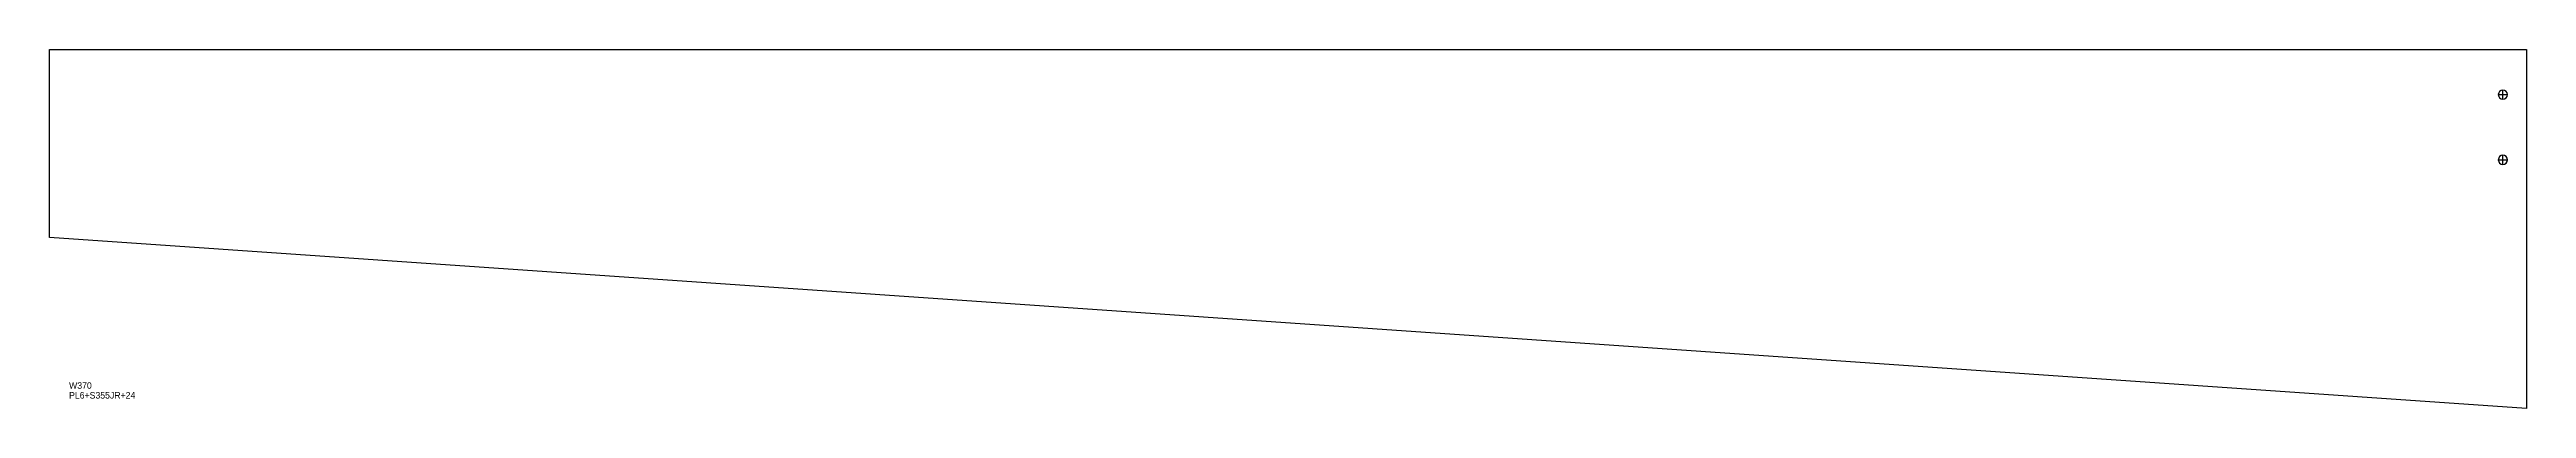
# Model space of a CAD drawing. Extents: x 0 to 3806, y 0 to 550.
import ezdxf

# ---------------------------------------------------------------- set-up
doc = ezdxf.new("R2010")
doc.units = 0
for name, color, linetype in [('14', 7, 'CONTINUOUS'), ('CUT', 7, 'CONTINUOUS'), ('SCRIBE', 3, 'CONTINUOUS'), ('TEXT', 7, 'CONTINUOUS')]:
    doc.layers.add(name, color=color, linetype=linetype)

msp = doc.modelspace()

# ---------------------------------------------------------------- linework, layer by layer
at = {"layer": '14', "color": 7, "linetype": 'CONTINUOUS'}
for p, q in [((3763, 481.11), (3777, 481.11)), ((3770, 474.11), (3770, 488.11)), ((3763, 381.11), (3777, 381.11)), ((3770, 374.11), (3770, 388.11))]:
    msp.add_line(p, q, dxfattribs=at)
for points in [[(3770, 488.11, 1), (3770, 474.11, 1)], [(3770, 388.11, 1), (3770, 374.11, 1)]]:
    msp.add_lwpolyline(points, format="xyb", close=True, dxfattribs=at)
at = {"layer": 'CUT', "color": 7, "linetype": 'CONTINUOUS'}
msp.add_lwpolyline([(0, 262), (0, 550), (3806.25, 550), (3806.25, 0)], close=True, dxfattribs=at)

# ---------------------------------------------------------------- texts
at = {"layer": 'SCRIBE', "color": 3}
msp.add_text('W370', height=10, dxfattribs=at).set_placement((30, 30))
at = {"layer": 'TEXT', "color": 7}
msp.add_text('PL6+S355JR+24', height=10, dxfattribs=at).set_placement((30, 15))

doc.saveas('drawing.dxf')
